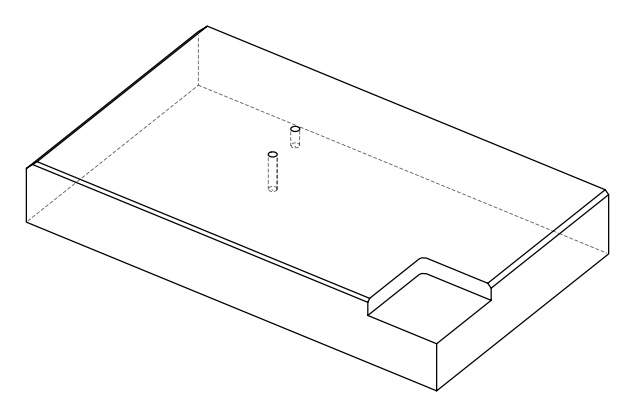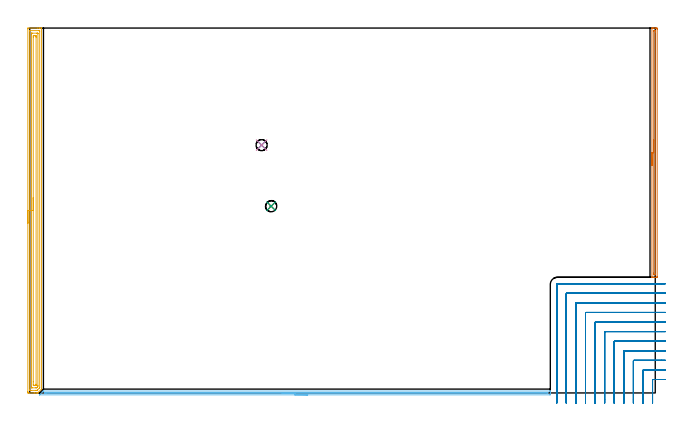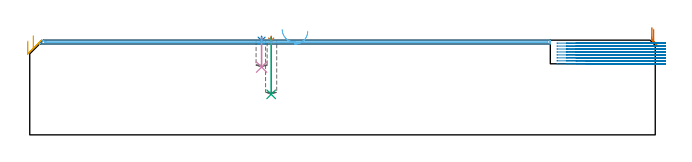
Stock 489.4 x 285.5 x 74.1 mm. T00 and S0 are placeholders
(PLAN: 8 operations, 3 tool changes, 39.8 min)
(1 SPOT_DRILL | STEP1POCKET | NXT0321_9005460120000 | 0.03 min | 2 mm3)
(2 SPOT_DRILL_1 | STEP1POCKET_1 | NXT0321_9005460120000 | 0.03 min | 1 mm3)
(3 DRILL_BLIND_HOLE_INTO_CENTER | STEP1POCKET | NXT0301_058 | 0.18 min | 2432 mm3)
(4 DRILL_BLIND_HOLE_INTO_CENTER_1 | STEP1POCKET_1 | NXT0301_058 | 0.09 min | 1181 mm3)
(5 AREA_MILL | FG_CHAMFER_SURFACE | UGT0205_001 | 9.37 min | 16324 mm3)
(6 AREA_MILL_1 | FG_CHAMFER_SURFACE_1 | UGT0205_001 | 6.51 min | 1819 mm3)
(7 AREA_MILL_2 | FG_CHAMFER_SURFACE_2 | UGT0205_001 | 3.28 min | 1660 mm3)
(8 MILL_CORNER_NOTCH_RECTANGULAR | CORNER_NOTCH_RECTANGULAR | NXT0201_013 | Follow Part, ap 2.5, ae 75% | 20.27 min | 137308 mm3)
(TOOL NXT0321_9005460120000 | NC Spot Drill, 142deg, 12mm, Carbide, Uncoated | D12 PA142 FL30 Z2)
(TOOL NXT0301_058 | Carbide Drill 8.7mm [860.1-0870-026A1-MM 2214] | D8.7 PA140 FL47 Z2)
(TOOL UGT0205_001 | Chamfer Mill 20 x 3 x 45 deg. | D20 FL50 Z2)
(TOOL NXT0201_013 | ENDMILL 10mm | D10 FL30 Z4)
(OP 1 SPOT_DRILL)
G17 G21 G94 G90
T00 M6
G54
G17 G0 G90 X188.9 Y146.1 S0 M3
G43 Z84.1 H0
G94 G81 G98 Z73.726 F250. R77.1
G80
M5
M2
(OP 2 SPOT_DRILL_1)
G17 G21 G94 G90
T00 M6
G54
G17 G0 G90 X181.4 Y193.9 S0 M3
G43 Z84.1 H0
G94 G81 G98 Z73.717 F250. R77.1
G80
M5
M2
(OP 3 DRILL_BLIND_HOLE_INTO_CENTER)
G17 G21 G94 G90
T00 M6
G54
G17 G0 G90 X188.9 Y146.1 S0 M3
G43 Z84.1 H1
G94 G81 G98 Z31.7 F250. R76.1
G80
M5
M2
(OP 4 DRILL_BLIND_HOLE_INTO_CENTER_1)
G17 G21 G94 G90
T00 M6
G54
G17 G0 G90 X181.4 Y193.9 S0 M3
G43 Z84.1 H1
G94 G81 G98 Z53. F250. R76.1
G80
M5
M2
(OP 5 AREA_MILL)
G17 G21 G94 G90
T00 M6
G54
G17 G0 G90 X-1.5 Y132.75 S1061 M3
G43 Z84.1 H0
Z73.4
G94 G1 Y132.788 Z72.529 F250.
Y132.902 Z71.664
Y133.091 Z70.812
Y133.353 Z69.98
Y133.687 Z69.174
Y134.09 Z68.4
Y134.559 Z67.664
Y135.09 Z66.972
Y135.679 Z66.329
Y136.322 Z65.74
Y137.014 Z65.209
Y137.75 Z64.74
Y138.524 Z64.337
Y139.33 Z64.003
Y140.162 Z63.741
Y141.014 Z63.552
Y141.878 Z63.438
Y142.75 Z63.4
Y284.875
X-1.496 Y285.28 Z63.403
X-1.492 Y285.49 Z63.406
X-1.278 Y285.5 Z63.62
X6.06 Z70.955
X7.476 Z72.372
X7.828 Z72.723
X8.811 Z73.711
X9.183 Y285.492 Z74.074
X9.197 Y285.49 Z74.088
X9.2 Y285.322 Z74.1
Y3.307
X9.198 Y3.005 Z74.085
X9.165 Y2.964 Z74.063
X6.355 Y0.153 Z71.252
X6.227 Y0.029 Z71.124
X6.192 Y0.002 Z71.088
X5.973 Y0. Z70.872
X5.176 Z70.07
X3.939 Z68.836
X3.408 Z68.302
X-0.747 Z64.151
X-1.012 Y0.001 Z63.885
X-1.239 Y0.004 Z63.658
X-1.492 Y0.009 Z63.406
X-1.494 Y0.138 Z63.404
X-1.498 Y0.625 Z63.402
X-1.5 Y1.118 Z63.4
Y142.75
X-0.086 Z64.814
X-0.085 Y283.406 Z64.815
X-0.084 Y283.459 Z64.816
X-0.082 Y283.484 Z64.818
X-0.08 Y283.489 Z64.82
X-0.061 Y283.492 Z64.839
X0.349 Y283.499 Z65.249
X6.944 Z71.844
X7.422 Y283.497 Z72.322
X7.665 Y283.49 Z72.565
X7.779 Y283.483 Z72.679
X7.785 Y283.131 Z72.685
Y283.087
Y4.244
X7.779 Y4.046 Z72.679
X7.744 Y4.005 Z72.644
X7.611 Y3.866 Z72.511
X7.444 Y3.695 Z72.344
X6.06 Y2.311 Z70.96
X5.796 Y2.055 Z70.696
X5.756 Y2.017 Z70.656
X5.703 Y2.01 Z70.603
X5.581 Y2.003 Z70.481
X5.176 Y2.001 Z70.076
X4.7 Y2. Z69.6
X1.164 Z66.064
X0.756 Y2.001 Z65.656
X0.278 Y2.003 Z65.178
X0.035 Y2.01 Z64.935
X-0.079 Y2.017 Z64.821
X-0.085 Y2.369 Z64.815
Y2.413
X-0.086 Y142.75 Z64.814
X1.329 Z66.229
Y280.72
X1.331 Y281.299 Z66.231
X1.334 Y281.456 Z66.234
X1.335 Y281.487 Z66.235
X1.376 Y281.492 Z66.276
X1.444 Y281.498 Z66.344
X1.64 Y281.499 Z66.54
X2.326 Y281.5 Z67.226
X5.176 Z70.076
X5.863 Y281.499 Z70.763
X6.06 Y281.495 Z70.96
X6.258 Y281.49 Z71.158
X6.365 Y281.479 Z71.265
X6.367 Y281.404 Z71.267
X6.369 Y281.299 Z71.269
X6.371 Y280.985 Z71.271
Y5.988
X6.369 Y5.676 Z71.269
X6.364 Y5.095 Z71.264
X6.221 Y4.932 Z71.121
X6.06 Y4.765 Z70.96
X5.781 Y4.483 Z70.681
X5.498 Y4.201 Z70.398
X5.332 Y4.043 Z70.232
X5.274 Y4.01 Z70.174
X5.176 Y4.008 Z70.076
X4.49 Y4.001 Z69.39
X1.838 Z66.738
X1.64 Y4.004 Z66.54
X1.442 Y4.01 Z66.342
X1.335 Y4.021 Z66.235
X1.332 Y4.096 Z66.232
X1.331 Y4.201 Z66.231
X1.329 Y4.515 Z66.229
Y142.75
X2.743 Z67.643
Y278.396
X2.744 Y278.618 Z67.644
X2.749 Y279.284 Z67.649
X2.76 Y279.49 Z67.66
X2.972 Y279.494 Z67.872
X3.408 Y279.5 Z68.308
X4.304 Z69.204
X4.731 Y279.494 Z69.631
X4.938 Y279.49 Z69.838
X4.95 Y279.374 Z69.85
X4.956 Y278.84 Z69.856
X4.957 Y278.618 Z69.857
Y277.945
Y6.882
X4.953 Y6.214 Z69.853
X4.95 Y6.119 Z69.85
X4.902 Y6.063 Z69.802
X4.835 Y6.01 Z69.735
X4.728 Y6.007 Z69.628
X4.292 Y6. Z69.192
X3.396 Z68.296
X2.97 Y6.006 Z67.87
X2.762 Y6.01 Z67.662
X2.75 Y6.126 Z67.65
X2.744 Y6.66 Z67.644
X2.743 Y8.67 Z67.643
Y142.75
Y143.622 Z67.681
Y144.487 Z67.795
Y145.338 Z67.983
Y146.17 Z68.246
Y146.976 Z68.58
Y147.75 Z68.982
Y148.486 Z69.451
Y149.178 Z69.982
Y149.821 Z70.572
Y150.41 Z71.215
Y150.942 Z71.907
Y151.41 Z72.643
Y151.813 Z73.417
Y152.147 Z74.223
Y152.409 Z75.055
Y152.598 Z75.906
Y152.712 Z76.771
Y152.75 Z77.643
G0 Z84.1
M5
M2
(OP 6 AREA_MILL_1)
G17 G21 G94 G90
T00 M6
G54
G17 G0 G90 X217.5 Y-1.5 S1061 M3
G43 Z84.1 H0
Z81.1
G94 G1 X217.462 Z80.228 F250.
X217.348 Z79.364
X217.159 Z78.512
X216.897 Z77.68
X216.563 Z76.874
X216.16 Z76.1
X215.692 Z75.364
X215.16 Z74.672
X214.571 Z74.029
X213.928 Z73.44
X213.236 Z72.908
X212.5 Z72.44
X211.726 Z72.037
X210.92 Z71.703
X210.088 Z71.441
X209.236 Z71.252
X208.372 Z71.138
X207.5 Z71.1
X7.803
X7.72 Y-1.495 Z71.103
X7.718 Y-1.494 Z71.104
X7.72 Y-1.478 Z71.119
X10.132 Y0.932 Z73.532
X10.69 Y1.491 Z74.087
X10.703 Y1.494 Z74.089
X10.996 Y1.5 Z74.1
X407.131
X407.29 Y1.497 Z74.088
X407.293 Y1.441 Z74.033
X407.3 Y1.039 Z73.639
Y0.677 Z73.276
Y0. Z72.595
Y-1.231 Z71.366
X407.298 Y-1.491 Z71.105
X406.827 Y-1.5 Z71.1
X207.5
Y-0.086 Z72.514
X11.803 Y-0.085 Z72.515
X11.632 Y-0.083 Z72.517
X11.585 Y-0.08 Z72.52
X11.582 Y-0.078 Z72.522
X11.583 Y-0.073 Z72.527
X11.612 Y-0.041 Z72.559
X11.653 Y0. Z72.6
X11.735 Y0.073 Z72.673
X11.809 Y0.079 Z72.679
X11.889 Y0.082 Z72.682
X12.696 Y0.085 Z72.685
X12.782 Y0.086 Z72.686
X404.983 Y0.085 Z72.685
X405.155 Y0.083 Z72.683
X405.268 Y0.079 Z72.679
X405.292 Y0.077 Z72.677
X405.295 Y0.073 Z72.673
X405.297 Y0.057 Z72.657
X405.298 Y0. Z72.6
X405.295 Y-0.05 Z72.55
X405.29 Y-0.073 Z72.527
X405.284 Y-0.079 Z72.521
X405.24 Y-0.081 Z72.519
X405.069 Y-0.085 Z72.515
X404.983 Y-0.086 Z72.514
X404.898
X207.5
X206.628 Z72.552
X205.764 Z72.666
X204.912 Z72.855
X204.08 Z73.117
X203.274 Z73.451
X202.5 Z73.854
X201.764 Z74.323
X201.072 Z74.854
X200.429 Z75.443
X199.84 Z76.086
X199.308 Z76.778
X198.84 Z77.514
X198.437 Z78.288
X198.103 Z79.094
X197.841 Z79.926
X197.652 Z80.778
X197.538 Z81.643
X197.5 Z82.514
G0 Z84.1
M5
M2
(OP 7 AREA_MILL_2)
G17 G21 G94 G90
T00 M6
G54
G17 G0 G90 X486.8 Y178. S1061 M3
G43 Z84.1 H0
G94 G1 Y178.038 Z83.228 F250.
Y178.152 Z82.363
Y178.341 Z81.512
Y178.603 Z80.68
Y178.937 Z79.874
Y179.34 Z79.1
Y179.808 Z78.364
Y180.34 Z77.672
Y180.929 Z77.029
Y181.572 Z76.439
Y182.264 Z75.908
Y183. Z75.44
Y183.774 Z75.037
Y184.58 Z74.703
Y185.412 Z74.441
Y186.264 Z74.252
Y187.128 Z74.138
Y188. Z74.1
Y285.334
X486.802 Y285.49 Z74.088
X486.913 Y285.498 Z73.979
X487.029 Y285.5 Z73.87
X487.33 Z73.569
X487.979 Z72.916
X489.174 Z71.722
X489.721 Z71.173
X490.319 Z70.576
X490.592 Y285.497 Z70.303
X490.893 Y285.49 Z70.003
X490.898 Y285.2 Z70.
X490.9 Y284.887
Y284.572
Y91.113
X490.898 Y90.8
X490.893 Y90.51 Z70.003
X490.592 Y90.5 Z70.303
X490.319 Z70.576
X489.721 Z71.173
X489.174 Z71.722
X488.85 Z72.046
X488.303 Z72.593
X487.979 Z72.916
X487.029 Z73.87
X486.914 Z73.978
X486.899 Y90.501 Z73.993
X486.803 Y90.51 Z74.088
X486.8 Y90.666 Z74.1
Y188.
X488.214 Z72.686
X488.215 Y283.101 Z72.685
X488.216 Y283.427 Z72.684
X488.218 Y283.467 Z72.682
X488.22 Y283.482 Z72.68
X488.23 Y283.49 Z72.67
X488.332 Y283.495 Z72.568
X488.462 Y283.499 Z72.438
X488.85 Z72.05
X489.334 Y283.498 Z71.566
X489.451 Y283.493 Z71.449
X489.473 Y283.491 Z71.427
X489.479 Y283.451 Z71.421
X489.483 Y283.346 Z71.417
X489.485 Y283.101 Z71.415
X489.486 Y282.45 Z71.414
Y282.208
X489.485 Y92.899 Z71.415
X489.484 Y92.573 Z71.416
X489.482 Y92.533 Z71.418
X489.48 Y92.518 Z71.42
X489.47 Y92.51 Z71.43
X489.368 Y92.505 Z71.532
X489.238 Y92.501 Z71.662
X488.85 Z72.05
X488.366 Y92.502 Z72.534
X488.249 Y92.507 Z72.651
X488.227 Y92.509 Z72.673
X488.221 Y92.549 Z72.679
X488.218 Y92.654 Z72.682
X488.215 Y92.899 Z72.685
X488.214 Y93.55 Z72.686
Y93.792
Y188.
Y188.872 Z72.724
Y189.736 Z72.838
Y190.588 Z73.027
Y191.42 Z73.289
Y192.226 Z73.623
Y193. Z74.026
Y193.736 Z74.494
Y194.428 Z75.025
Y195.071 Z75.615
Y195.66 Z76.258
Y196.192 Z76.95
Y196.66 Z77.686
Y197.063 Z78.46
Y197.397 Z79.266
Y197.659 Z80.098
Y197.848 Z80.949
Y197.962 Z81.814
Y198. Z82.686
G0 Z84.1
M5
M2
(OP 8 MILL_CORNER_NOTCH_RECTANGULAR)
G17 G21 G94 G90
T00 M6
G54
G17 G0 G90 X497.4 Y10.5 S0 M3
G43 Z84.1 H0
Z71.787
G94 G1 X494.4 F250.
X487.794 F500.
G3 X487.3 Y10.005 R0.5
G1 Y-5.
Y-8. F250.
G0 Z84.1
X497.4 Y18.
Z71.787
G1 X494.4
X480.295 F500.
G3 X479.8 Y17.505 R0.5
G1 Y-5.
Y-8. F250.
G0 Z84.1
X497.4 Y25.5
Z71.787
G1 X494.4
X472.795 F500.
G3 X472.3 Y25.005 R0.5
G1 Y-5.
Y-8. F250.
G0 Z84.1
X497.4 Y33.
Z71.787
G1 X494.4
X465.295 F500.
G3 X464.8 Y32.505 R0.5
G1 Y-5.
Y-8. F250.
G0 Z84.1
X497.4 Y40.5
Z71.787
G1 X494.4
X457.795 F500.
G3 X457.3 Y40.005 R0.5
G1 Y-5.
Y-8. F250.
G0 Z84.1
X497.4 Y48.
Z71.787
G1 X494.4
X450.296 F500.
G3 X449.8 Y47.504 R0.5
G1 Y-5.
Y-8. F250.
G0 Z84.1
X497.4 Y55.5
Z71.787
G1 X494.4
X442.796 F500.
G3 X442.3 Y55.004 R0.5
G1 Y-5.
Y-8. F250.
G0 Z84.1
X497.4 Y63.
Z71.787
G1 X494.4
X435.296 F500.
G3 X434.8 Y62.504 R0.5
G1 Y-5.
Y-8. F250.
G0 Z84.1
X497.4 Y70.5
Z71.787
G1 X494.4
X427.796 F500.
G3 X427.3 Y70.004 R0.5
G1 Y-5.
Y-8. F250.
G0 Z84.1
X497.4 Y78.
Z71.787
G1 X494.4
X420.296 F500.
G3 X419.8 Y77.504 R0.5
G1 Y-5.
Y-8. F250.
G0 Z84.1
X497.4 Y85.5
Z71.787
G1 X494.4
X412.796 F500.
G3 X412.3 Y85.004 R0.5
G1 Y-5.
Y-8. F250.
G0 Z84.1
X497.4 Y10.5
Z69.475
G1 X494.4
X487.795 F500.
G3 X487.3 Y10.006 R0.5
G1 Y-5.
Y-8. F250.
G0 Z84.1
X497.4 Y18.
Z69.475
G1 X494.4
X480.295 F500.
G3 X479.8 Y17.505 R0.5
G1 Y-5.
Y-8. F250.
G0 Z84.1
X497.4 Y25.5
Z69.475
G1 X494.4
X472.795 F500.
G3 X472.3 Y25.005 R0.5
G1 Y-5.
Y-8. F250.
G0 Z84.1
X497.4 Y33.
Z69.475
G1 X494.4
X465.295 F500.
G3 X464.8 Y32.505 R0.5
G1 Y-5.
Y-8. F250.
G0 Z84.1
X497.4 Y40.5
Z69.475
G1 X494.4
X457.795 F500.
G3 X457.3 Y40.005 R0.5
G1 Y-5.
Y-8. F250.
G0 Z84.1
X497.4 Y48.
Z69.475
G1 X494.4
X450.296 F500.
G3 X449.8 Y47.504 R0.5
G1 Y-5.
Y-8. F250.
G0 Z84.1
X497.4 Y55.5
Z69.475
G1 X494.4
X442.796 F500.
G3 X442.3 Y55.004 R0.5
G1 Y-5.
Y-8. F250.
G0 Z84.1
X497.4 Y63.
Z69.475
G1 X494.4
X435.296 F500.
G3 X434.8 Y62.504 R0.5
G1 Y-5.
Y-8. F250.
G0 Z84.1
X497.4 Y70.5
Z69.475
G1 X494.4
X427.796 F500.
G3 X427.3 Y70.004 R0.5
G1 Y-5.
Y-8. F250.
G0 Z84.1
X497.4 Y78.
Z69.475
G1 X494.4
X420.296 F500.
G3 X419.8 Y77.504 R0.5
G1 Y-5.
Y-8. F250.
G0 Z84.1
X497.4 Y85.5
Z69.475
G1 X494.4
X412.796 F500.
G3 X412.3 Y85.004 R0.5
G1 Y-5.
Y-8. F250.
G0 Z84.1
X497.4 Y10.5
Z67.162
G1 X494.4
X487.794 F500.
G3 X487.3 Y10.006 R0.5
G1 Y-5.
Y-8. F250.
G0 Z84.1
X497.4 Y18.
Z67.162
G1 X494.4
X480.295 F500.
G3 X479.8 Y17.505 R0.5
G1 Y-5.
Y-8. F250.
G0 Z84.1
X497.4 Y25.5
Z67.162
G1 X494.4
X472.795 F500.
G3 X472.3 Y25.005 R0.5
G1 Y-5.
Y-8. F250.
G0 Z84.1
X497.4 Y33.
Z67.162
G1 X494.4
X465.295 F500.
G3 X464.8 Y32.505 R0.5
G1 Y-5.
Y-8. F250.
G0 Z84.1
X497.4 Y40.5
Z67.162
G1 X494.4
X457.795 F500.
G3 X457.3 Y40.005 R0.5
G1 Y-5.
Y-8. F250.
G0 Z84.1
X497.4 Y48.
Z67.162
G1 X494.4
X450.296 F500.
G3 X449.8 Y47.504 R0.5
G1 Y-5.
Y-8. F250.
G0 Z84.1
X497.4 Y55.5
Z67.162
G1 X494.4
X442.796 F500.
G3 X442.3 Y55.004 R0.5
G1 Y-5.
Y-8. F250.
G0 Z84.1
X497.4 Y63.
Z67.162
G1 X494.4
X435.296 F500.
G3 X434.8 Y62.504 R0.5
G1 Y-5.
Y-8. F250.
G0 Z84.1
X497.4 Y70.5
Z67.162
G1 X494.4
X427.796 F500.
G3 X427.3 Y70.004 R0.5
G1 Y-5.
Y-8. F250.
G0 Z84.1
X497.4 Y78.
Z67.162
G1 X494.4
X420.296 F500.
G3 X419.8 Y77.504 R0.5
G1 Y-5.
Y-8. F250.
G0 Z84.1
X497.4 Y85.5
Z67.162
G1 X494.4
X412.796 F500.
G3 X412.3 Y85.004 R0.5
G1 Y-5.
Y-8. F250.
G0 Z84.1
X497.4 Y10.5
Z64.85
G1 X494.4
X487.794 F500.
G3 X487.3 Y10.006 R0.5
G1 Y-5.
Y-8. F250.
G0 Z84.1
X497.4 Y18.
Z64.85
G1 X494.4
X480.295 F500.
G3 X479.8 Y17.505 R0.5
G1 Y-5.
Y-8. F250.
G0 Z84.1
X497.4 Y25.5
Z64.85
G1 X494.4
X472.795 F500.
G3 X472.3 Y25.005 R0.5
G1 Y-5.
Y-8. F250.
G0 Z84.1
X497.4 Y33.
Z64.85
G1 X494.4
X465.295 F500.
G3 X464.8 Y32.505 R0.5
G1 Y-5.
Y-8. F250.
G0 Z84.1
X497.4 Y40.5
Z64.85
G1 X494.4
X457.795 F500.
G3 X457.3 Y40.005 R0.5
G1 Y-5.
Y-8. F250.
G0 Z84.1
X497.4 Y48.
Z64.85
G1 X494.4
X450.296 F500.
G3 X449.8 Y47.504 R0.5
G1 Y-5.
Y-8. F250.
G0 Z84.1
X497.4 Y55.5
Z64.85
G1 X494.4
X442.796 F500.
G3 X442.3 Y55.004 R0.5
G1 Y-5.
Y-8. F250.
G0 Z84.1
X497.4 Y63.
Z64.85
G1 X494.4
X435.296 F500.
G3 X434.8 Y62.504 R0.5
G1 Y-5.
Y-8. F250.
G0 Z84.1
X497.4 Y70.5
Z64.85
G1 X494.4
X427.796 F500.
G3 X427.3 Y70.004 R0.5
G1 Y-5.
Y-8. F250.
G0 Z84.1
X497.4 Y78.
Z64.85
G1 X494.4
X420.296 F500.
G3 X419.8 Y77.504 R0.5
G1 Y-5.
Y-8. F250.
G0 Z84.1
X497.4 Y85.5
Z64.85
G1 X494.4
X412.796 F500.
G3 X412.3 Y85.004 R0.5
G1 Y-5.
Y-8. F250.
G0 Z84.1
X497.4 Y10.5
Z62.537
G1 X494.4
X487.794 F500.
G3 X487.3 Y10.006 R0.5
G1 Y-5.
Y-8. F250.
G0 Z84.1
X497.4 Y18.
Z62.537
G1 X494.4
X480.295 F500.
G3 X479.8 Y17.505 R0.5
G1 Y-5.
Y-8. F250.
G0 Z84.1
X497.4 Y25.5
Z62.537
G1 X494.4
X472.795 F500.
G3 X472.3 Y25.005 R0.5
G1 Y-5.
Y-8. F250.
G0 Z84.1
X497.4 Y33.
Z62.537
G1 X494.4
X465.295 F500.
G3 X464.8 Y32.505 R0.5
G1 Y-5.
Y-8. F250.
G0 Z84.1
X497.4 Y40.5
Z62.537
G1 X494.4
X457.795 F500.
G3 X457.3 Y40.005 R0.5
G1 Y-5.
Y-8. F250.
G0 Z84.1
X497.4 Y48.
Z62.537
G1 X494.4
X450.296 F500.
G3 X449.8 Y47.504 R0.5
G1 Y-5.
Y-8. F250.
G0 Z84.1
X497.4 Y55.5
Z62.537
G1 X494.4
X442.796 F500.
G3 X442.3 Y55.004 R0.5
G1 Y-5.
Y-8. F250.
G0 Z84.1
X497.4 Y63.
Z62.537
G1 X494.4
X435.296 F500.
G3 X434.8 Y62.504 R0.5
G1 Y-5.
Y-8. F250.
G0 Z84.1
X497.4 Y70.5
Z62.537
G1 X494.4
X427.796 F500.
G3 X427.3 Y70.004 R0.5
G1 Y-5.
Y-8. F250.
G0 Z84.1
X497.4 Y78.
Z62.537
G1 X494.4
X420.296 F500.
G3 X419.8 Y77.504 R0.5
G1 Y-5.
Y-8. F250.
G0 Z84.1
X497.4 Y85.5
Z62.537
G1 X494.4
X412.796 F500.
G3 X412.3 Y85.004 R0.5
G1 Y-5.
Y-8. F250.
G0 Z84.1
X497.4 Y10.5
Z60.225
G1 X494.4
X487.794 F500.
G3 X487.3 Y10.006 R0.5
G1 Y-5.
Y-8. F250.
G0 Z84.1
X497.4 Y18.
Z60.225
G1 X494.4
X480.295 F500.
G3 X479.8 Y17.505 R0.5
G1 Y-5.
Y-8. F250.
G0 Z84.1
X497.4 Y25.5
Z60.225
G1 X494.4
X472.795 F500.
G3 X472.3 Y25.005 R0.5
G1 Y-5.
Y-8. F250.
G0 Z84.1
X497.4 Y33.
Z60.225
G1 X494.4
X465.295 F500.
G3 X464.8 Y32.505 R0.5
G1 Y-5.
Y-8. F250.
G0 Z84.1
X497.4 Y40.5
Z60.225
G1 X494.4
X457.795 F500.
G3 X457.3 Y40.005 R0.5
G1 Y-5.
Y-8. F250.
G0 Z84.1
X497.4 Y48.
Z60.225
G1 X494.4
X450.296 F500.
G3 X449.8 Y47.504 R0.5
G1 Y-5.
Y-8. F250.
G0 Z84.1
X497.4 Y55.5
Z60.225
G1 X494.4
X442.796 F500.
G3 X442.3 Y55.004 R0.5
G1 Y-5.
Y-8. F250.
G0 Z84.1
X497.4 Y63.
Z60.225
G1 X494.4
X435.296 F500.
G3 X434.8 Y62.504 R0.5
G1 Y-5.
Y-8. F250.
G0 Z84.1
X497.4 Y70.5
Z60.225
G1 X494.4
X427.796 F500.
G3 X427.3 Y70.004 R0.5
G1 Y-5.
Y-8. F250.
G0 Z84.1
X497.4 Y78.
Z60.225
G1 X494.4
X420.296 F500.
G3 X419.8 Y77.504 R0.5
G1 Y-5.
Y-8. F250.
G0 Z84.1
X497.4 Y85.5
Z60.225
G1 X494.4
X412.796 F500.
G3 X412.3 Y85.004 R0.5
G1 Y-5.
Y-8. F250.
G0 Z84.1
X497.4 Y10.5
Z57.912
G1 X494.4
X487.794 F500.
G3 X487.3 Y10.006 R0.5
G1 Y-5.
Y-8. F250.
G0 Z84.1
X497.4 Y18.
Z57.912
G1 X494.4
X480.295 F500.
G3 X479.8 Y17.505 R0.5
G1 Y-5.
Y-8. F250.
G0 Z84.1
X497.4 Y25.5
Z57.912
G1 X494.4
X472.795 F500.
G3 X472.3 Y25.005 R0.5
G1 Y-5.
Y-8. F250.
G0 Z84.1
X497.4 Y33.
Z57.912
G1 X494.4
X465.295 F500.
G3 X464.8 Y32.505 R0.5
G1 Y-5.
Y-8. F250.
G0 Z84.1
X497.4 Y40.5
Z57.912
G1 X494.4
X457.795 F500.
G3 X457.3 Y40.005 R0.5
G1 Y-5.
Y-8. F250.
G0 Z84.1
X497.4 Y48.
Z57.912
G1 X494.4
X450.296 F500.
G3 X449.8 Y47.504 R0.5
G1 Y-5.
Y-8. F250.
G0 Z84.1
X497.4 Y55.5
Z57.912
G1 X494.4
X442.796 F500.
G3 X442.3 Y55.004 R0.5
G1 Y-5.
Y-8. F250.
G0 Z84.1
X497.4 Y63.
Z57.912
G1 X494.4
X435.296 F500.
G3 X434.8 Y62.504 R0.5
G1 Y-5.
Y-8. F250.
G0 Z84.1
X497.4 Y70.5
Z57.912
G1 X494.4
X427.796 F500.
G3 X427.3 Y70.004 R0.5
G1 Y-5.
Y-8. F250.
G0 Z84.1
X497.4 Y78.
Z57.912
G1 X494.4
X420.296 F500.
G3 X419.8 Y77.504 R0.5
G1 Y-5.
Y-8. F250.
G0 Z84.1
X497.4 Y85.5
Z57.912
G1 X494.4
X412.796 F500.
G3 X412.3 Y85.004 R0.5
G1 Y-5.
Y-8. F250.
G0 Z84.1
X497.4 Y10.5
Z55.6
G1 X494.4
X487.794 F500.
G3 X487.3 Y10.006 R0.5
G1 Y-5.
Y-8. F250.
G0 Z84.1
X497.4 Y18.
Z55.6
G1 X494.4
X480.295 F500.
G3 X479.8 Y17.505 R0.5
G1 Y-5.
Y-8. F250.
G0 Z84.1
X497.4 Y25.5
Z55.6
G1 X494.4
X472.795 F500.
G3 X472.3 Y25.005 R0.5
G1 Y-5.
Y-8. F250.
G0 Z84.1
X497.4 Y33.
Z55.6
G1 X494.4
X465.295 F500.
G3 X464.8 Y32.505 R0.5
G1 Y-5.
Y-8. F250.
G0 Z84.1
X497.4 Y40.5
Z55.6
G1 X494.4
X457.795 F500.
G3 X457.3 Y40.005 R0.5
G1 Y-5.
Y-8. F250.
G0 Z84.1
X497.4 Y48.
Z55.6
G1 X494.4
X450.296 F500.
G3 X449.8 Y47.504 R0.5
G1 Y-5.
Y-8. F250.
G0 Z84.1
X497.4 Y55.5
Z55.6
G1 X494.4
X442.796 F500.
G3 X442.3 Y55.004 R0.5
G1 Y-5.
Y-8. F250.
G0 Z84.1
X497.4 Y63.
Z55.6
G1 X494.4
X435.296 F500.
G3 X434.8 Y62.504 R0.5
G1 Y-5.
Y-8. F250.
G0 Z84.1
X497.4 Y70.5
Z55.6
G1 X494.4
X427.796 F500.
G3 X427.3 Y70.004 R0.5
G1 Y-5.
Y-8. F250.
G0 Z84.1
X497.4 Y78.
Z55.6
G1 X494.4
X420.296 F500.
G3 X419.8 Y77.504 R0.5
G1 Y-5.
Y-8. F250.
G0 Z84.1
X497.4 Y85.5
Z55.6
G1 X494.4
X412.796 F500.
G3 X412.3 Y85.004 R0.5
G1 Y-5.
Y-8. F250.
G0 Z84.1
M5
M2
